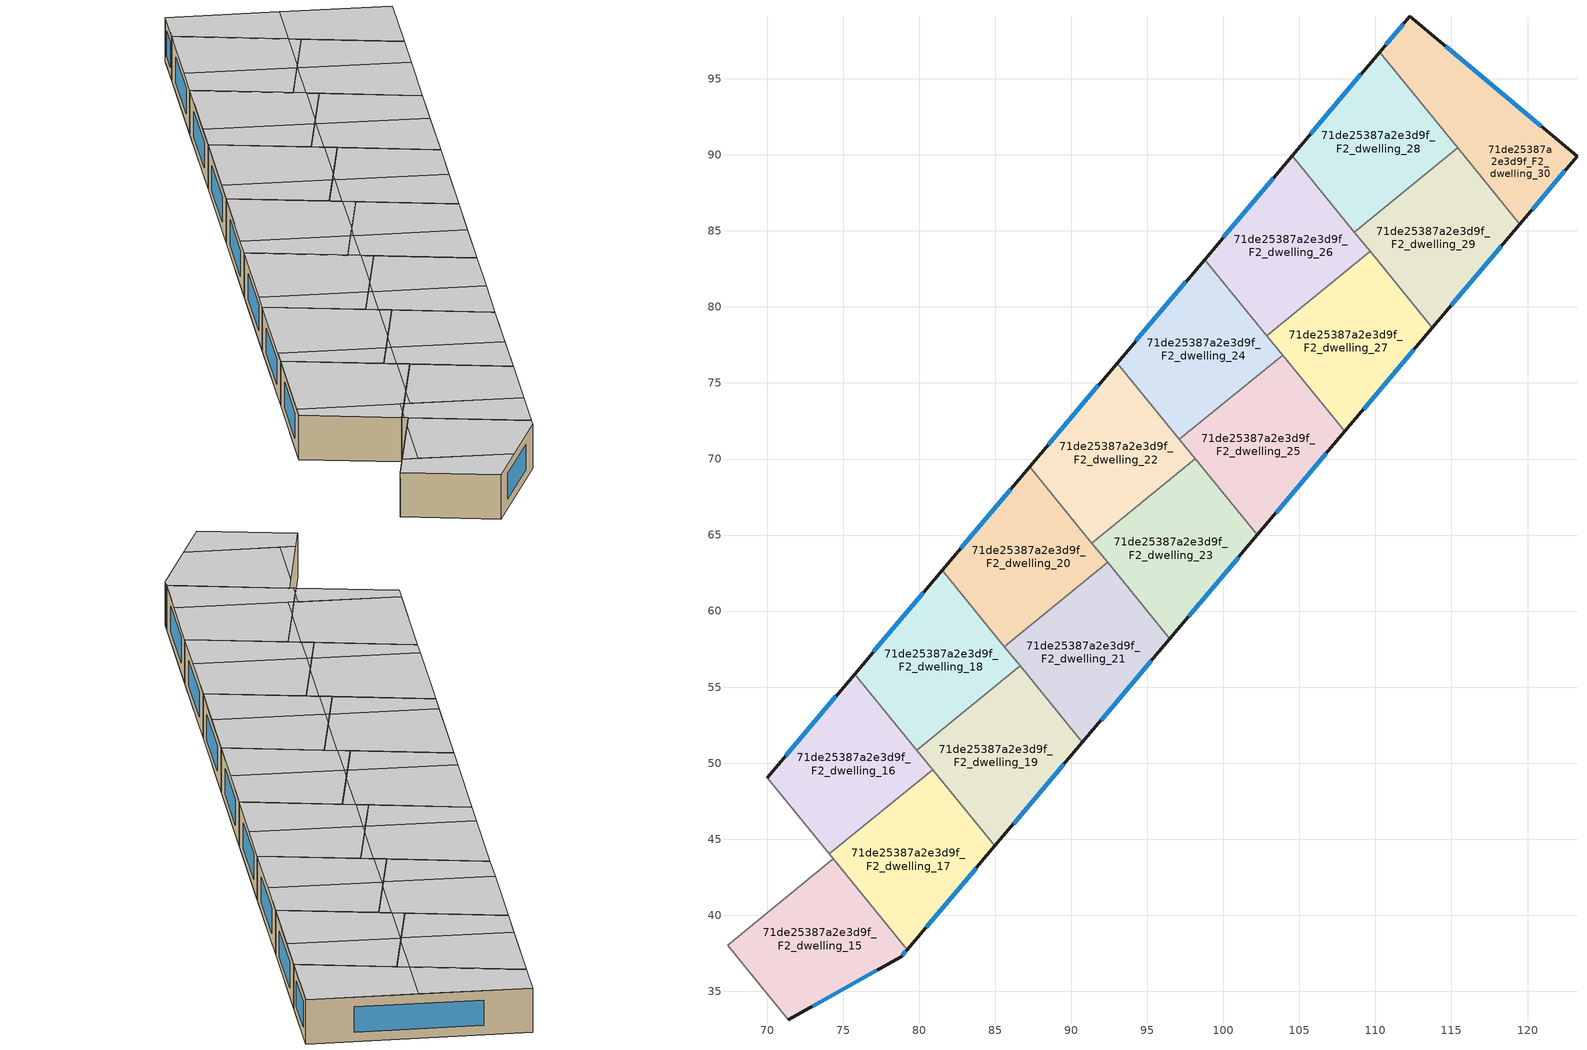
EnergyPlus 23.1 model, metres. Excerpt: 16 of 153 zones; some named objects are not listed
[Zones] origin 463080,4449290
71de25387a2e3d9f_F2_dwelling_15
 floor to 71de25387a2e3d9f_F1_dwelling_15 (EU_floor_Construction): 74.35,43.71 79.22,37.75 78.81,37.27 71.4,33.14 67.4,38.04 z6
 wall outside (EU_wall_Construction): 71.4,33.14 78.81,37.27 79.22,37.75 z6:9
 wall to 71de25387a2e3d9f_F2_dwelling_14 (EU_wall_Construction): 74.35,43.71 67.4,38.04 z6:9
 wall to 71de25387a2e3d9f_F2_dwelling_13 (EU_wall_Construction): 67.39,38.04 71.4,33.14 z6:9
 wall to 71de25387a2e3d9f_F2_dwelling_17 (EU_wall_Construction): 79.22,37.75 74.35,43.71 z6:9
 window (EU_Window_Construction): 72.99,34.02 77.22,36.38 / 78.9,37.37 79.13,37.64 z6.64:8.36
 ceiling to 71de25387a2e3d9f_F3_dwelling_15 (EU_floor_Construction): 78.81,37.27 79.22,37.75 74.35,43.71 73.38,42.92 69.86,38.75 74.48,34.86 z9
 ceiling to 71de25387a2e3d9f_F3_dwelling_13 (EU_floor_Construction): 74.48,34.86 69.08,39.41 67.4,38.04 71.4,33.14 z9
 ceiling to 71de25387a2e3d9f_F3_dwelling_14 (EU_floor_Construction): 69.86,38.75 73.38,42.92 69.08,39.41 z9
71de25387a2e3d9f_F2_dwelling_16
 floor to 71de25387a2e3d9f_F1_dwelling_16 (EU_floor_Construction): 75.75,55.86 80.88,49.58 74.09,44.03 69.99,49.04 z6
 wall outside (EU_wall_Construction): 75.75,55.86 69.99,49.04 z6:9
 wall to 71de25387a2e3d9f_F2_dwelling_17 (EU_wall_Construction): 74.09,44.03 80.88,49.58 z6:9
 wall to 71de25387a2e3d9f_F2_dwelling_14 (EU_wall_Construction): 69.99,49.04 74.09,44.03 z6:9
 wall to 71de25387a2e3d9f_F2_dwelling_18 (EU_wall_Construction): 79.84,50.84 75.75,55.86 z6:9
 wall to 71de25387a2e3d9f_F2_dwelling_19 (EU_wall_Construction): 80.88,49.58 79.84,50.84 z6:9
 window (EU_Window_Construction): 74.52,54.4 71.23,50.5 z6.64:8.36
 ceiling to 71de25387a2e3d9f_F3_dwelling_16 (EU_floor_Construction): 77.48,46.8 80.36,50.21 75.75,55.86 70.66,49.83 75.84,45.46 z9
 ceiling to 71de25387a2e3d9f_F3_dwelling_17 (EU_floor_Construction): 80.88,49.58 80.36,50.21 77.48,46.8 z9
 ceiling to 71de25387a2e3d9f_F3_dwelling_15 (EU_floor_Construction): 75.84,45.46 75.65,45.62 74.8,44.61 z9
 ceiling adiabatic (EU_roof_Construction): 74.8,44.61 75.65,45.62 70.66,49.83 75.75,55.86 69.99,49.04 74.09,44.03 z9
71de25387a2e3d9f_F2_dwelling_17
 floor to 71de25387a2e3d9f_F1_dwelling_17 (EU_floor_Construction): 80.88,49.58 84.97,44.56 79.22,37.75 74.09,44.03 z6
 wall outside (EU_wall_Construction): 79.22,37.75 84.97,44.56 z6:9
 wall to 71de25387a2e3d9f_F2_dwelling_19 (EU_wall_Construction): 84.97,44.56 80.88,49.58 z6:9
 wall to 71de25387a2e3d9f_F2_dwelling_14 (EU_wall_Construction): 74.09,44.03 74.35,43.72 z6:9
 window (EU_Window_Construction): 80.45,39.21 83.74,43.1 z6.64:8.36
 ceiling to 71de25387a2e3d9f_F3_dwelling_17 (EU_floor_Construction): 81.62,40.59 84.97,44.56 80.88,49.58 77.48,46.8 76.14,45.21 z9
 ceiling to 71de25387a2e3d9f_F3_dwelling_16 (EU_floor_Construction): 76.14,45.21 77.48,46.8 75.84,45.46 z9
 ceiling to 71de25387a2e3d9f_F3_dwelling_15 (EU_floor_Construction): 79.22,37.75 81.62,40.59 75.84,45.46 74.8,44.61 74.2,43.9 z9
 ceiling to 71de25387a2e3d9f_F3_dwelling_14 (EU_floor_Construction): 74.2,43.9 74.8,44.61 74.09,44.03 z9
71de25387a2e3d9f_F2_dwelling_18
 floor to 71de25387a2e3d9f_F1_dwelling_18 (EU_floor_Construction): 81.5,62.67 86.63,56.39 79.84,50.84 75.75,55.86 z6
 wall outside (EU_wall_Construction): 81.5,62.67 75.75,55.86 z6:9
 wall to 71de25387a2e3d9f_F2_dwelling_19 (EU_wall_Construction): 79.84,50.84 86.63,56.39 z6:9
 wall to 71de25387a2e3d9f_F2_dwelling_20 (EU_wall_Construction): 85.6,57.66 81.5,62.67 z6:9
 wall to 71de25387a2e3d9f_F2_dwelling_21 (EU_wall_Construction): 86.63,56.39 85.6,57.66 z6:9
 window (EU_Window_Construction): 80.27,61.21 76.98,57.32 z6.64:8.36
 ceiling to 71de25387a2e3d9f_F3_dwelling_18 (EU_floor_Construction): 83.24,53.62 86.11,57.03 81.5,62.67 76.61,56.88 81.83,52.47 z9
 ceiling to 71de25387a2e3d9f_F3_dwelling_16 (EU_floor_Construction): 81.83,52.47 76.61,56.88 75.75,55.86 79.84,50.84 z9
 ceiling to 71de25387a2e3d9f_F3_dwelling_19 (EU_floor_Construction): 86.63,56.39 86.11,57.03 83.24,53.62 z9
71de25387a2e3d9f_F2_dwelling_19
 floor to 71de25387a2e3d9f_F1_dwelling_19 (EU_floor_Construction): 86.63,56.39 90.73,51.38 84.97,44.56 79.84,50.84 z6
 wall outside (EU_wall_Construction): 84.97,44.56 90.73,51.38 z6:9
 wall to 71de25387a2e3d9f_F2_dwelling_21 (EU_wall_Construction): 90.73,51.38 86.63,56.39 z6:9
 window (EU_Window_Construction): 86.21,46.02 89.49,49.92 z6.64:8.36
 ceiling to 71de25387a2e3d9f_F3_dwelling_19 (EU_floor_Construction): 87.56,47.63 90.73,51.38 86.63,56.39 83.24,53.62 82.09,52.25 z9
 ceiling to 71de25387a2e3d9f_F3_dwelling_18 (EU_floor_Construction): 82.09,52.25 83.24,53.62 81.83,52.47 z9
 ceiling to 71de25387a2e3d9f_F3_dwelling_17 (EU_floor_Construction): 84.97,44.56 87.56,47.63 82.09,52.26 80.36,50.21 z9
 ceiling to 71de25387a2e3d9f_F3_dwelling_16 (EU_floor_Construction): 80.36,50.21 82.09,52.26 81.83,52.47 79.84,50.84 z9
71de25387a2e3d9f_F2_dwelling_20
 floor to 71de25387a2e3d9f_F1_dwelling_20 (EU_floor_Construction): 87.26,69.49 92.39,63.21 85.6,57.66 81.5,62.67 z6
 wall outside (EU_wall_Construction): 87.26,69.49 81.5,62.67 z6:9
 wall to 71de25387a2e3d9f_F2_dwelling_21 (EU_wall_Construction): 85.6,57.66 92.39,63.21 z6:9
 wall to 71de25387a2e3d9f_F2_dwelling_22 (EU_wall_Construction): 91.35,64.48 87.26,69.49 z6:9
 wall to 71de25387a2e3d9f_F2_dwelling_23 (EU_wall_Construction): 92.39,63.21 91.35,64.48 z6:9
 window (EU_Window_Construction): 86.02,68.03 82.74,64.13 z6.64:8.36
 ceiling to 71de25387a2e3d9f_F3_dwelling_20 (EU_floor_Construction): 88.99,60.43 91.87,63.84 87.26,69.49 82.56,63.92 87.82,59.48 z9
 ceiling to 71de25387a2e3d9f_F3_dwelling_18 (EU_floor_Construction): 87.82,59.48 82.56,63.92 81.5,62.67 85.6,57.66 z9
 ceiling to 71de25387a2e3d9f_F3_dwelling_21 (EU_floor_Construction): 92.39,63.21 91.87,63.84 88.99,60.43 z9
71de25387a2e3d9f_F2_dwelling_21
 floor to 71de25387a2e3d9f_F1_dwelling_21 (EU_floor_Construction): 92.39,63.21 96.48,58.19 90.73,51.38 85.6,57.66 z6
 wall outside (EU_wall_Construction): 90.73,51.38 96.48,58.19 z6:9
 wall to 71de25387a2e3d9f_F2_dwelling_23 (EU_wall_Construction): 96.48,58.19 92.39,63.21 z6:9
 window (EU_Window_Construction): 91.96,52.84 95.25,56.73 z6.64:8.36
 ceiling to 71de25387a2e3d9f_F3_dwelling_21 (EU_floor_Construction): 93.51,54.68 96.48,58.19 92.39,63.21 88.99,60.43 88.03,59.3 z9
 ceiling to 71de25387a2e3d9f_F3_dwelling_20 (EU_floor_Construction): 88.03,59.3 88.99,60.43 87.82,59.48 z9
 ceiling to 71de25387a2e3d9f_F3_dwelling_19 (EU_floor_Construction): 90.73,51.38 93.51,54.68 88.03,59.3 86.11,57.03 z9
 ceiling to 71de25387a2e3d9f_F3_dwelling_18 (EU_floor_Construction): 86.11,57.03 88.03,59.3 87.82,59.48 85.6,57.66 z9
71de25387a2e3d9f_F2_dwelling_22
 floor to 71de25387a2e3d9f_F1_dwelling_22 (EU_floor_Construction): 93.01,76.3 98.14,70.02 91.35,64.47 87.26,69.49 z6
 wall outside (EU_wall_Construction): 93.01,76.3 87.26,69.49 z6:9
 wall to 71de25387a2e3d9f_F2_dwelling_23 (EU_wall_Construction): 91.35,64.47 98.14,70.02 z6:9
 wall to 71de25387a2e3d9f_F2_dwelling_24 (EU_wall_Construction): 97.1,71.29 93.01,76.3 z6:9
 wall to 71de25387a2e3d9f_F2_dwelling_25 (EU_wall_Construction): 98.14,70.02 97.1,71.29 z6:9
 window (EU_Window_Construction): 91.78,74.84 88.49,70.95 z6.64:8.36
 ceiling to 71de25387a2e3d9f_F3_dwelling_22 (EU_floor_Construction): 94.75,67.25 97.62,70.66 93.01,76.3 88.5,70.96 93.81,66.48 z9
 ceiling to 71de25387a2e3d9f_F3_dwelling_20 (EU_floor_Construction): 93.81,66.48 88.5,70.96 87.26,69.49 91.35,64.48 z9
 ceiling to 71de25387a2e3d9f_F3_dwelling_23 (EU_floor_Construction): 98.14,70.02 97.62,70.66 94.75,67.25 z9
71de25387a2e3d9f_F2_dwelling_23
 floor to 71de25387a2e3d9f_F1_dwelling_23 (EU_floor_Construction): 98.14,70.02 102.23,65.01 96.48,58.19 91.35,64.47 z6
 wall outside (EU_wall_Construction): 96.48,58.19 102.23,65.01 z6:9
 wall to 71de25387a2e3d9f_F2_dwelling_25 (EU_wall_Construction): 102.23,65.01 98.14,70.02 z6:9
 window (EU_Window_Construction): 97.71,59.65 101,63.55 z6.64:8.36
 ceiling to 71de25387a2e3d9f_F3_dwelling_23 (EU_floor_Construction): 99.46,61.72 102.23,65.01 98.14,70.02 94.75,67.25 93.98,66.34 z9
 ceiling to 71de25387a2e3d9f_F3_dwelling_22 (EU_floor_Construction): 93.98,66.34 94.75,67.25 93.81,66.48 z9
 ceiling to 71de25387a2e3d9f_F3_dwelling_21 (EU_floor_Construction): 96.48,58.19 99.46,61.72 93.98,66.34 91.87,63.84 z9
 ceiling to 71de25387a2e3d9f_F3_dwelling_20 (EU_floor_Construction): 91.87,63.84 93.98,66.34 93.81,66.48 91.35,64.48 z9
71de25387a2e3d9f_F2_dwelling_24
 floor to 71de25387a2e3d9f_F1_dwelling_24 (EU_floor_Construction): 98.76,83.12 103.89,76.84 97.1,71.29 93.01,76.3 z6
 wall outside (EU_wall_Construction): 98.76,83.12 93.01,76.3 z6:9
 wall to 71de25387a2e3d9f_F2_dwelling_25 (EU_wall_Construction): 97.1,71.29 103.89,76.84 z6:9
 wall to 71de25387a2e3d9f_F2_dwelling_26 (EU_wall_Construction): 102.86,78.1 98.76,83.12 z6:9
 wall to 71de25387a2e3d9f_F2_dwelling_27 (EU_wall_Construction): 103.89,76.84 102.86,78.1 z6:9
 window (EU_Window_Construction): 97.53,81.66 94.24,77.76 z6.64:8.36
 ceiling to 71de25387a2e3d9f_F3_dwelling_24 (EU_floor_Construction): 100.5,74.06 103.37,77.47 98.76,83.12 94.45,78 99.8,73.49 z9
 ceiling to 71de25387a2e3d9f_F3_dwelling_25 (EU_floor_Construction): 103.89,76.84 103.37,77.47 100.5,74.06 z9
 ceiling to 71de25387a2e3d9f_F3_dwelling_22 (EU_floor_Construction): 99.8,73.49 94.45,78 93.01,76.3 97.1,71.29 z9
71de25387a2e3d9f_F2_dwelling_25
 floor to 71de25387a2e3d9f_F1_dwelling_25 (EU_floor_Construction): 103.89,76.84 107.99,71.82 102.23,65.01 97.1,71.29 z6
 wall outside (EU_wall_Construction): 102.23,65.01 107.99,71.82 z6:9
 wall to 71de25387a2e3d9f_F2_dwelling_27 (EU_wall_Construction): 107.99,71.82 103.89,76.84 z6:9
 window (EU_Window_Construction): 103.47,66.47 106.75,70.36 z6.64:8.36
 ceiling to 71de25387a2e3d9f_F3_dwelling_25 (EU_floor_Construction): 105.4,68.76 107.99,71.82 103.89,76.84 100.5,74.06 99.92,73.38 z9
 ceiling to 71de25387a2e3d9f_F3_dwelling_24 (EU_floor_Construction): 99.92,73.38 100.5,74.06 99.8,73.49 z9
 ceiling to 71de25387a2e3d9f_F3_dwelling_23 (EU_floor_Construction): 102.23,65.01 105.4,68.76 99.92,73.38 97.62,70.66 z9
 ceiling to 71de25387a2e3d9f_F3_dwelling_22 (EU_floor_Construction): 97.62,70.66 99.92,73.38 99.8,73.49 97.1,71.29 z9
71de25387a2e3d9f_F2_dwelling_26
 floor to 71de25387a2e3d9f_F1_dwelling_26 (EU_floor_Construction): 104.52,89.93 109.65,83.65 102.86,78.11 98.76,83.12 z6
 wall outside (EU_wall_Construction): 104.52,89.93 98.76,83.12 z6:9
 wall to 71de25387a2e3d9f_F2_dwelling_27 (EU_wall_Construction): 102.86,78.11 109.65,83.65 z6:9
 wall to 71de25387a2e3d9f_F2_dwelling_28 (EU_wall_Construction): 108.61,84.92 104.52,89.93 z6:9
 wall to 71de25387a2e3d9f_F2_dwelling_29 (EU_wall_Construction): 109.65,83.65 108.61,84.92 z6:9
 window (EU_Window_Construction): 103.28,88.47 99.99,84.58 z6.64:8.36
 ceiling to 71de25387a2e3d9f_F3_dwelling_26 (EU_floor_Construction): 106.25,80.88 109.13,84.29 104.52,89.93 100.39,85.05 105.78,80.49 z9
 ceiling to 71de25387a2e3d9f_F3_dwelling_27 (EU_floor_Construction): 109.65,83.65 109.13,84.29 106.25,80.88 z9
 ceiling to 71de25387a2e3d9f_F3_dwelling_24 (EU_floor_Construction): 105.78,80.49 100.39,85.05 98.76,83.12 102.86,78.11 z9
71de25387a2e3d9f_F2_dwelling_27
 floor to 71de25387a2e3d9f_F1_dwelling_27 (EU_floor_Construction): 109.65,83.65 113.74,78.64 107.99,71.82 102.86,78.11 z6
 wall outside (EU_wall_Construction): 107.99,71.82 113.74,78.64 z6:9
 wall to 71de25387a2e3d9f_F2_dwelling_29 (EU_wall_Construction): 113.74,78.64 109.65,83.65 z6:9
 window (EU_Window_Construction): 109.22,73.28 112.51,77.18 z6.64:8.36
 ceiling to 71de25387a2e3d9f_F3_dwelling_27 (EU_floor_Construction): 111.34,75.8 113.74,78.64 109.65,83.65 106.25,80.88 105.87,80.42 z9
 ceiling to 71de25387a2e3d9f_F3_dwelling_25 (EU_floor_Construction): 107.99,71.82 111.34,75.8 105.87,80.42 103.37,77.47 z9
 ceiling to 71de25387a2e3d9f_F3_dwelling_26 (EU_floor_Construction): 105.87,80.42 106.25,80.88 105.78,80.49 z9
 ceiling to 71de25387a2e3d9f_F3_dwelling_24 (EU_floor_Construction): 103.37,77.47 105.87,80.42 105.78,80.49 102.86,78.11 z9
71de25387a2e3d9f_F2_dwelling_28
 floor to 71de25387a2e3d9f_F1_dwelling_28 (EU_floor_Construction): 110.27,96.75 115.4,90.46 108.61,84.92 104.52,89.93 z6
 wall outside (EU_wall_Construction): 110.27,96.75 104.52,89.93 z6:9
 wall to 71de25387a2e3d9f_F2_dwelling_29 (EU_wall_Construction): 108.61,84.92 115.4,90.46 z6:9
 wall to 71de25387a2e3d9f_F2_dwelling_30 (EU_wall_Construction): 115.4,90.46 110.27,96.75 z6:9
 window (EU_Window_Construction): 109.04,95.29 105.75,91.39 z6.64:8.36
 ceiling to 71de25387a2e3d9f_F3_dwelling_28 (EU_floor_Construction): 112.06,87.73 114.89,91.09 110.27,96.75 106.33,92.09 111.77,87.5 z9
 ceiling to 71de25387a2e3d9f_F3_dwelling_29 (EU_floor_Construction): 115.4,90.46 114.89,91.09 112.06,87.73 z9
 ceiling adiabatic (EU_roof_Construction): 111.77,87.5 106.33,92.09 104.52,89.93 108.61,84.92 z9
71de25387a2e3d9f_F2_dwelling_29
 floor to 71de25387a2e3d9f_F1_dwelling_29 (EU_floor_Construction): 115.4,90.46 119.49,85.45 113.74,78.64 108.61,84.92 z6
 wall outside (EU_wall_Construction): 113.74,78.64 119.49,85.45 z6:9
 wall to 71de25387a2e3d9f_F2_dwelling_30 (EU_wall_Construction): 119.49,85.45 115.4,90.46 z6:9
 window (EU_Window_Construction): 114.97,80.1 118.26,83.99 z6.64:8.36
 ceiling to 71de25387a2e3d9f_F3_dwelling_29 (EU_floor_Construction): 117.29,82.84 119.49,85.45 115.4,90.46 112.06,87.73 111.82,87.46 z9
 ceiling to 71de25387a2e3d9f_F3_dwelling_27 (EU_floor_Construction): 113.74,78.64 117.29,82.84 111.81,87.47 109.13,84.29 z9
 ceiling adiabatic (EU_roof_Construction): 109.13,84.29 111.81,87.47 111.82,87.46 112.06,87.73 108.61,84.92 z9
71de25387a2e3d9f_F2_dwelling_30
 floor to 71de25387a2e3d9f_F1_dwelling_30 (EU_floor_Construction): 123.25,89.91 119.49,85.45 110.27,96.75 112.26,99.11 z6
 wall outside (EU_wall_Construction): 119.49,85.45 123.25,89.91 112.26,99.11 110.27,96.75 z6:9
 window (EU_Window_Construction): 111.83,98.6 110.69,97.25 / 120.9,91.88 114.61,97.14 / 120.3,86.41 122.45,88.95 z6.64:8.36
 ceiling to 71de25387a2e3d9f_F3_dwelling_28 (EU_floor_Construction): 114.89,91.09 117.76,94.5 112.26,99.11 110.27,96.75 z9
 ceiling to 71de25387a2e3d9f_F3_dwelling_29 (EU_floor_Construction): 119.49,85.45 123.25,89.91 117.76,94.5 114.89,91.09 z9
[Building]
EU S2 Campaign: North Axis=0; Terrain=City; Solar Distribution=FullExterior
[Site:Location]
Yerevan-Zvartnots.Intl.AP: Latitude=40.15; Longitude=44.383; Time Zone=4; Elevation=854
[SizingPeriod:WeatherFileDays]
AnnualSizingPeriod: Begin Month=1; Begin Day of Month=1; End Month=12; End Day of Month=31; Day of Week for Start Day=Monday; Use Weather File Daylight Saving Period=No; Use Weather File Rain and Snow Indicators=No
[MATERIAL]
EU_InternalMass_Material: Roughness=MediumRough; Thickness=0.1; Conductivity=1; Density=1800; Specific Heat=900; Thermal Absorptance=0.9; Solar Absorptance=0.7; Visible Absorptance=0.7
[MATERIAL:NOMASS] Roughness=MediumRough; Thermal Absorptance=0.9; Solar Absorptance=0.7; Visible Absorptance=0.7
Name | Thermal Resistance
EU_wall_NoMass | 1.05043
EU_roof_NoMass | 1.45357
EU_floor_NoMass | 0.478065
[WINDOWMATERIAL:SIMPLEGLAZINGSYSTEM]
EU_Window_SimpleGlazing: UFactor=2.5566; Solar Heat Gain Coefficient=0.75; Visible Transmittance=0.75
[CONSTRUCTION]
EU_wall_Construction: EU_wall_NoMass
EU_roof_Construction: EU_roof_NoMass
EU_floor_Construction: EU_floor_NoMass
EU_Window_Construction: EU_Window_SimpleGlazing
EU_InternalMass_Construction: EU_InternalMass_Material
[ZONE] Type=1; Multiplier=1; Ceiling Height=autocalculate; Floor Area=autocalculate; Part of Total Floor Area=Yes
Name | Volume
71de25387a2e3d9f_F2_dwelling_15 | 191.734
71de25387a2e3d9f_F2_dwelling_16 | 191.792
71de25387a2e3d9f_F2_dwelling_17 | 191.755
71de25387a2e3d9f_F2_dwelling_18; 71de25387a2e3d9f_F2_dwelling_19 | 191.758
71de25387a2e3d9f_F2_dwelling_20; 71de25387a2e3d9f_F2_dwelling_22; 71de25387a2e3d9f_F2_dwelling_24; 71de25387a2e3d9f_F2_dwelling_25 | 191.759
71de25387a2e3d9f_F2_dwelling_21 | 191.74
71de25387a2e3d9f_F2_dwelling_23 | 191.757
71de25387a2e3d9f_F2_dwelling_26 | 191.762
71de25387a2e3d9f_F2_dwelling_27 | 191.727
71de25387a2e3d9f_F2_dwelling_28 | 191.778
71de25387a2e3d9f_F2_dwelling_29 | 191.744
71de25387a2e3d9f_F2_dwelling_30 | 191.746
[INTERNALMASS] Construction=EU_InternalMass_Construction
Name | Zone or ZoneList | Surface Area
71de25387a2e3d9f_F2_dwelling_15_EU_InternalMass | 71de25387a2e3d9f_F2_dwelling_15 | 63.9091
71de25387a2e3d9f_F2_dwelling_16_EU_InternalMass | 71de25387a2e3d9f_F2_dwelling_16 | 63.9273
71de25387a2e3d9f_F2_dwelling_17_EU_InternalMass | 71de25387a2e3d9f_F2_dwelling_17 | 63.9182
71de25387a2e3d9f_F2_dwelling_18_EU_InternalMass | 71de25387a2e3d9f_F2_dwelling_18 | 63.9179
71de25387a2e3d9f_F2_dwelling_19_EU_InternalMass | 71de25387a2e3d9f_F2_dwelling_19 | 63.9179
71de25387a2e3d9f_F2_dwelling_20_EU_InternalMass | 71de25387a2e3d9f_F2_dwelling_20 | 63.9227
71de25387a2e3d9f_F2_dwelling_21_EU_InternalMass | 71de25387a2e3d9f_F2_dwelling_21 | 63.9137
71de25387a2e3d9f_F2_dwelling_22_EU_InternalMass | 71de25387a2e3d9f_F2_dwelling_22 | 63.9193
71de25387a2e3d9f_F2_dwelling_23_EU_InternalMass | 71de25387a2e3d9f_F2_dwelling_23 | 63.9179
71de25387a2e3d9f_F2_dwelling_24_EU_InternalMass | 71de25387a2e3d9f_F2_dwelling_24 | 63.9193
71de25387a2e3d9f_F2_dwelling_25_EU_InternalMass | 71de25387a2e3d9f_F2_dwelling_25 | 63.9227
71de25387a2e3d9f_F2_dwelling_26_EU_InternalMass | 71de25387a2e3d9f_F2_dwelling_26 | 63.9238
71de25387a2e3d9f_F2_dwelling_27_EU_InternalMass | 71de25387a2e3d9f_F2_dwelling_27 | 63.9108
71de25387a2e3d9f_F2_dwelling_28_EU_InternalMass | 71de25387a2e3d9f_F2_dwelling_28 | 63.9293
71de25387a2e3d9f_F2_dwelling_29_EU_InternalMass | 71de25387a2e3d9f_F2_dwelling_29 | 63.9162
71de25387a2e3d9f_F2_dwelling_30_EU_InternalMass | 71de25387a2e3d9f_F2_dwelling_30 | 63.9151
[OTHEREQUIPMENT] Fuel Type=Electricity; Design Level Calculation Method=Watts/Area; Power per Zone Floor Area=1; Fraction Latent=0; Fraction Radiant=0; Fraction Lost=0; Carbon Dioxide Generation Rate=0; EndUse Subcategory=EU_Step8_InternalGains
Name | Zone or ZoneList or Space or SpaceList | Schedule
EU_Step8_InternalGain_71de25387a2e3d9f_F2_dwelling_15_f000 | 71de25387a2e3d9f_F2_dwelling_15 | EU_Step8_GainSchedule_71de25387a2e3d9f_F2_dwelling_15_f000
EU_Step8_InternalGain_71de25387a2e3d9f_F2_dwelling_16_f000 | 71de25387a2e3d9f_F2_dwelling_16 | EU_Step8_GainSchedule_71de25387a2e3d9f_F2_dwelling_16_f000
EU_Step8_InternalGain_71de25387a2e3d9f_F2_dwelling_17_f000 | 71de25387a2e3d9f_F2_dwelling_17 | EU_Step8_GainSchedule_71de25387a2e3d9f_F2_dwelling_17_f000
EU_Step8_InternalGain_71de25387a2e3d9f_F2_dwelling_18_f000 | 71de25387a2e3d9f_F2_dwelling_18 | EU_Step8_GainSchedule_71de25387a2e3d9f_F2_dwelling_18_f000
EU_Step8_InternalGain_71de25387a2e3d9f_F2_dwelling_19_f000 | 71de25387a2e3d9f_F2_dwelling_19 | EU_Step8_GainSchedule_71de25387a2e3d9f_F2_dwelling_19_f000
EU_Step8_InternalGain_71de25387a2e3d9f_F2_dwelling_20_f000 | 71de25387a2e3d9f_F2_dwelling_20 | EU_Step8_GainSchedule_71de25387a2e3d9f_F2_dwelling_20_f000
EU_Step8_InternalGain_71de25387a2e3d9f_F2_dwelling_21_f000 | 71de25387a2e3d9f_F2_dwelling_21 | EU_Step8_GainSchedule_71de25387a2e3d9f_F2_dwelling_21_f000
EU_Step8_InternalGain_71de25387a2e3d9f_F2_dwelling_22_f000 | 71de25387a2e3d9f_F2_dwelling_22 | EU_Step8_GainSchedule_71de25387a2e3d9f_F2_dwelling_22_f000
EU_Step8_InternalGain_71de25387a2e3d9f_F2_dwelling_23_f000 | 71de25387a2e3d9f_F2_dwelling_23 | EU_Step8_GainSchedule_71de25387a2e3d9f_F2_dwelling_23_f000
EU_Step8_InternalGain_71de25387a2e3d9f_F2_dwelling_24_f000 | 71de25387a2e3d9f_F2_dwelling_24 | EU_Step8_GainSchedule_71de25387a2e3d9f_F2_dwelling_24_f000
EU_Step8_InternalGain_71de25387a2e3d9f_F2_dwelling_25_f000 | 71de25387a2e3d9f_F2_dwelling_25 | EU_Step8_GainSchedule_71de25387a2e3d9f_F2_dwelling_25_f000
EU_Step8_InternalGain_71de25387a2e3d9f_F2_dwelling_26_f000 | 71de25387a2e3d9f_F2_dwelling_26 | EU_Step8_GainSchedule_71de25387a2e3d9f_F2_dwelling_26_f000
EU_Step8_InternalGain_71de25387a2e3d9f_F2_dwelling_27_f000 | 71de25387a2e3d9f_F2_dwelling_27 | EU_Step8_GainSchedule_71de25387a2e3d9f_F2_dwelling_27_f000
EU_Step8_InternalGain_71de25387a2e3d9f_F2_dwelling_28_f000 | 71de25387a2e3d9f_F2_dwelling_28 | EU_Step8_GainSchedule_71de25387a2e3d9f_F2_dwelling_28_f000
EU_Step8_InternalGain_71de25387a2e3d9f_F2_dwelling_29_f000 | 71de25387a2e3d9f_F2_dwelling_29 | EU_Step8_GainSchedule_71de25387a2e3d9f_F2_dwelling_29_f000
EU_Step8_InternalGain_71de25387a2e3d9f_F2_dwelling_30_f000 | 71de25387a2e3d9f_F2_dwelling_30 | EU_Step8_GainSchedule_71de25387a2e3d9f_F2_dwelling_30_f000
[ZONEVENTILATION:DESIGNFLOWRATE] Schedule=EU_AlwaysOn; Design Flow Rate Calculation Method=AirChanges/Hour; Air Changes per Hour=0.557805; Ventilation Type=Natural; Fan Pressure Rise=0; Fan Total Efficiency=1; Constant Term Coefficient=1; Temperature Term Coefficient=0; Velocity Term Coefficient=0; Velocity Squared Term Coefficient=0; Minimum Indoor Temperature=-100; Maximum Indoor Temperature=100; Delta Temperature=-100; Minimum Outdoor Temperature=-100; Maximum Outdoor Temperature=100; Maximum Wind Speed=40
Name | Zone or ZoneList or Space or SpaceList
EU_ConstantAir_71de25387a2e3d9f_F2_dwelling_15 | 71de25387a2e3d9f_F2_dwelling_15
EU_ConstantAir_71de25387a2e3d9f_F2_dwelling_16 | 71de25387a2e3d9f_F2_dwelling_16
EU_ConstantAir_71de25387a2e3d9f_F2_dwelling_17 | 71de25387a2e3d9f_F2_dwelling_17
EU_ConstantAir_71de25387a2e3d9f_F2_dwelling_18 | 71de25387a2e3d9f_F2_dwelling_18
EU_ConstantAir_71de25387a2e3d9f_F2_dwelling_19 | 71de25387a2e3d9f_F2_dwelling_19
EU_ConstantAir_71de25387a2e3d9f_F2_dwelling_20 | 71de25387a2e3d9f_F2_dwelling_20
EU_ConstantAir_71de25387a2e3d9f_F2_dwelling_21 | 71de25387a2e3d9f_F2_dwelling_21
EU_ConstantAir_71de25387a2e3d9f_F2_dwelling_22 | 71de25387a2e3d9f_F2_dwelling_22
EU_ConstantAir_71de25387a2e3d9f_F2_dwelling_23 | 71de25387a2e3d9f_F2_dwelling_23
EU_ConstantAir_71de25387a2e3d9f_F2_dwelling_24 | 71de25387a2e3d9f_F2_dwelling_24
EU_ConstantAir_71de25387a2e3d9f_F2_dwelling_25 | 71de25387a2e3d9f_F2_dwelling_25
EU_ConstantAir_71de25387a2e3d9f_F2_dwelling_26 | 71de25387a2e3d9f_F2_dwelling_26
EU_ConstantAir_71de25387a2e3d9f_F2_dwelling_27 | 71de25387a2e3d9f_F2_dwelling_27
EU_ConstantAir_71de25387a2e3d9f_F2_dwelling_28 | 71de25387a2e3d9f_F2_dwelling_28
EU_ConstantAir_71de25387a2e3d9f_F2_dwelling_29 | 71de25387a2e3d9f_F2_dwelling_29
EU_ConstantAir_71de25387a2e3d9f_F2_dwelling_30 | 71de25387a2e3d9f_F2_dwelling_30
[HVACTEMPLATE:ZONE:IDEALLOADSAIRSYSTEM] System Availability Schedule=EU_AlwaysOn; Maximum Heating Supply Air Temperature=50; Minimum Cooling Supply Air Temperature=13; Maximum Heating Supply Air Humidity Ratio=0.0156; Minimum Cooling Supply Air Humidity Ratio=0.0077; Heating Limit=NoLimit; Cooling Limit=NoLimit; Heating Availability Schedule=EU_AlwaysOn; Cooling Availability Schedule=EU_CoolingOff; Dehumidification Control Type=ConstantSensibleHeatRatio; Cooling Sensible Heat Ratio=0.7; Dehumidification Setpoint=60; Humidification Control Type=None; Humidification Setpoint=30; Outdoor Air Method=None; Outdoor Air Flow Rate per Person=0.00944; Outdoor Air Flow Rate per Zone Floor Area=0; Outdoor Air Flow Rate per Zone=0; Demand Controlled Ventilation Type=None; Outdoor Air Economizer Type=NoEconomizer; Heat Recovery Type=None; Sensible Heat Recovery Effectiveness=0.7; Latent Heat Recovery Effectiveness=0.65
Name | Template Thermostat
71de25387a2e3d9f_F2_dwelling_15 | EU_HeatOnly_71de25387a2e3d9f_F2_dwelling_15
71de25387a2e3d9f_F2_dwelling_16 | EU_HeatOnly_71de25387a2e3d9f_F2_dwelling_16
71de25387a2e3d9f_F2_dwelling_17 | EU_HeatOnly_71de25387a2e3d9f_F2_dwelling_17
71de25387a2e3d9f_F2_dwelling_18 | EU_HeatOnly_71de25387a2e3d9f_F2_dwelling_18
71de25387a2e3d9f_F2_dwelling_19 | EU_HeatOnly_71de25387a2e3d9f_F2_dwelling_19
71de25387a2e3d9f_F2_dwelling_20 | EU_HeatOnly_71de25387a2e3d9f_F2_dwelling_20
71de25387a2e3d9f_F2_dwelling_21 | EU_HeatOnly_71de25387a2e3d9f_F2_dwelling_21
71de25387a2e3d9f_F2_dwelling_22 | EU_HeatOnly_71de25387a2e3d9f_F2_dwelling_22
71de25387a2e3d9f_F2_dwelling_23 | EU_HeatOnly_71de25387a2e3d9f_F2_dwelling_23
71de25387a2e3d9f_F2_dwelling_24 | EU_HeatOnly_71de25387a2e3d9f_F2_dwelling_24
71de25387a2e3d9f_F2_dwelling_25 | EU_HeatOnly_71de25387a2e3d9f_F2_dwelling_25
71de25387a2e3d9f_F2_dwelling_26 | EU_HeatOnly_71de25387a2e3d9f_F2_dwelling_26
71de25387a2e3d9f_F2_dwelling_27 | EU_HeatOnly_71de25387a2e3d9f_F2_dwelling_27
71de25387a2e3d9f_F2_dwelling_28 | EU_HeatOnly_71de25387a2e3d9f_F2_dwelling_28
71de25387a2e3d9f_F2_dwelling_29 | EU_HeatOnly_71de25387a2e3d9f_F2_dwelling_29
71de25387a2e3d9f_F2_dwelling_30 | EU_HeatOnly_71de25387a2e3d9f_F2_dwelling_30
[SIZING:ZONE] Zone Cooling Design Supply Air Temperature Input Method=SupplyAirTemperature; Zone Cooling Design Supply Air Temperature=13; Zone Heating Design Supply Air Temperature Input Method=SupplyAirTemperature; Zone Heating Design Supply Air Temperature=50; Zone Cooling Design Supply Air Humidity Ratio=0.008; Zone Heating Design Supply Air Humidity Ratio=0.008; Cooling Design Air Flow Method=DesignDay; Cooling Design Air Flow Rate=0; Cooling Minimum Air Flow per Zone Floor Area=0.000762; Cooling Minimum Air Flow=0; Cooling Minimum Air Flow Fraction=0.2; Heating Design Air Flow Method=DesignDay; Heating Design Air Flow Rate=0; Heating Maximum Air Flow per Zone Floor Area=0.002032; Heating Maximum Air Flow=0.141576; Heating Maximum Air Flow Fraction=0.3; Account for Dedicated Outdoor Air System=No; Dedicated Outdoor Air System Control Strategy=NeutralSupplyAir; Dedicated Outdoor Air Low Setpoint Temperature for Design=autosize; Dedicated Outdoor Air High Setpoint Temperature for Design=autosize; Zone Load Sizing Method=Sensible Load Only No Latent Load; Zone Latent Cooling Design Supply Air Humidity Ratio Input Method=HumidityRatioDifference; Zone Cooling Design Supply Air Humidity Ratio Difference=0.005; Zone Latent Heating Design Supply Air Humidity Ratio Input Method=HumidityRatioDifference; Zone Humidification Design Supply Air Humidity Ratio Difference=0.005
71de25387a2e3d9f_F2_dwelling_15; 71de25387a2e3d9f_F2_dwelling_16; 71de25387a2e3d9f_F2_dwelling_17; 71de25387a2e3d9f_F2_dwelling_18; 71de25387a2e3d9f_F2_dwelling_19; 71de25387a2e3d9f_F2_dwelling_20; 71de25387a2e3d9f_F2_dwelling_21; 71de25387a2e3d9f_F2_dwelling_22; 71de25387a2e3d9f_F2_dwelling_23; 71de25387a2e3d9f_F2_dwelling_24; 71de25387a2e3d9f_F2_dwelling_25; 71de25387a2e3d9f_F2_dwelling_26; 71de25387a2e3d9f_F2_dwelling_27; 71de25387a2e3d9f_F2_dwelling_28; 71de25387a2e3d9f_F2_dwelling_29; 71de25387a2e3d9f_F2_dwelling_30
[SCHEDULE:CONSTANT]
Name | Hourly Value
EU_AlwaysOn | 1
EU_CoolingOff | 0
[SCHEDULE:FILE] Column Number=1; Rows to Skip at Top=0; Number of Hours of Data=8760; Column Separator=Comma; Interpolate to Timestep=No; Minutes per Item=60; Adjust Schedule for Daylight Savings=Yes
Name | File
EU_Step8_GainSchedule_71de25387a2e3d9f_F2_dwelling_15_f000 | ../../schedules/71de25387a2e3d9f/71de25387a2e3d9f_F2_dwelling_15_f000_gain.csv
EU_Step8_GainSchedule_71de25387a2e3d9f_F2_dwelling_16_f000 | ../../schedules/71de25387a2e3d9f/71de25387a2e3d9f_F2_dwelling_16_f000_gain.csv
EU_Step8_GainSchedule_71de25387a2e3d9f_F2_dwelling_17_f000 | ../../schedules/71de25387a2e3d9f/71de25387a2e3d9f_F2_dwelling_17_f000_gain.csv
EU_Step8_GainSchedule_71de25387a2e3d9f_F2_dwelling_18_f000 | ../../schedules/71de25387a2e3d9f/71de25387a2e3d9f_F2_dwelling_18_f000_gain.csv
EU_Step8_GainSchedule_71de25387a2e3d9f_F2_dwelling_19_f000 | ../../schedules/71de25387a2e3d9f/71de25387a2e3d9f_F2_dwelling_19_f000_gain.csv
EU_Step8_GainSchedule_71de25387a2e3d9f_F2_dwelling_20_f000 | ../../schedules/71de25387a2e3d9f/71de25387a2e3d9f_F2_dwelling_20_f000_gain.csv
EU_Step8_GainSchedule_71de25387a2e3d9f_F2_dwelling_21_f000 | ../../schedules/71de25387a2e3d9f/71de25387a2e3d9f_F2_dwelling_21_f000_gain.csv
EU_Step8_GainSchedule_71de25387a2e3d9f_F2_dwelling_22_f000 | ../../schedules/71de25387a2e3d9f/71de25387a2e3d9f_F2_dwelling_22_f000_gain.csv
EU_Step8_GainSchedule_71de25387a2e3d9f_F2_dwelling_23_f000 | ../../schedules/71de25387a2e3d9f/71de25387a2e3d9f_F2_dwelling_23_f000_gain.csv
EU_Step8_GainSchedule_71de25387a2e3d9f_F2_dwelling_24_f000 | ../../schedules/71de25387a2e3d9f/71de25387a2e3d9f_F2_dwelling_24_f000_gain.csv
EU_Step8_GainSchedule_71de25387a2e3d9f_F2_dwelling_25_f000 | ../../schedules/71de25387a2e3d9f/71de25387a2e3d9f_F2_dwelling_25_f000_gain.csv
EU_Step8_GainSchedule_71de25387a2e3d9f_F2_dwelling_26_f000 | ../../schedules/71de25387a2e3d9f/71de25387a2e3d9f_F2_dwelling_26_f000_gain.csv
EU_Step8_GainSchedule_71de25387a2e3d9f_F2_dwelling_27_f000 | ../../schedules/71de25387a2e3d9f/71de25387a2e3d9f_F2_dwelling_27_f000_gain.csv
EU_Step8_GainSchedule_71de25387a2e3d9f_F2_dwelling_28_f000 | ../../schedules/71de25387a2e3d9f/71de25387a2e3d9f_F2_dwelling_28_f000_gain.csv
EU_Step8_GainSchedule_71de25387a2e3d9f_F2_dwelling_29_f000 | ../../schedules/71de25387a2e3d9f/71de25387a2e3d9f_F2_dwelling_29_f000_gain.csv
EU_Step8_GainSchedule_71de25387a2e3d9f_F2_dwelling_30_f000 | ../../schedules/71de25387a2e3d9f/71de25387a2e3d9f_F2_dwelling_30_f000_gain.csv
